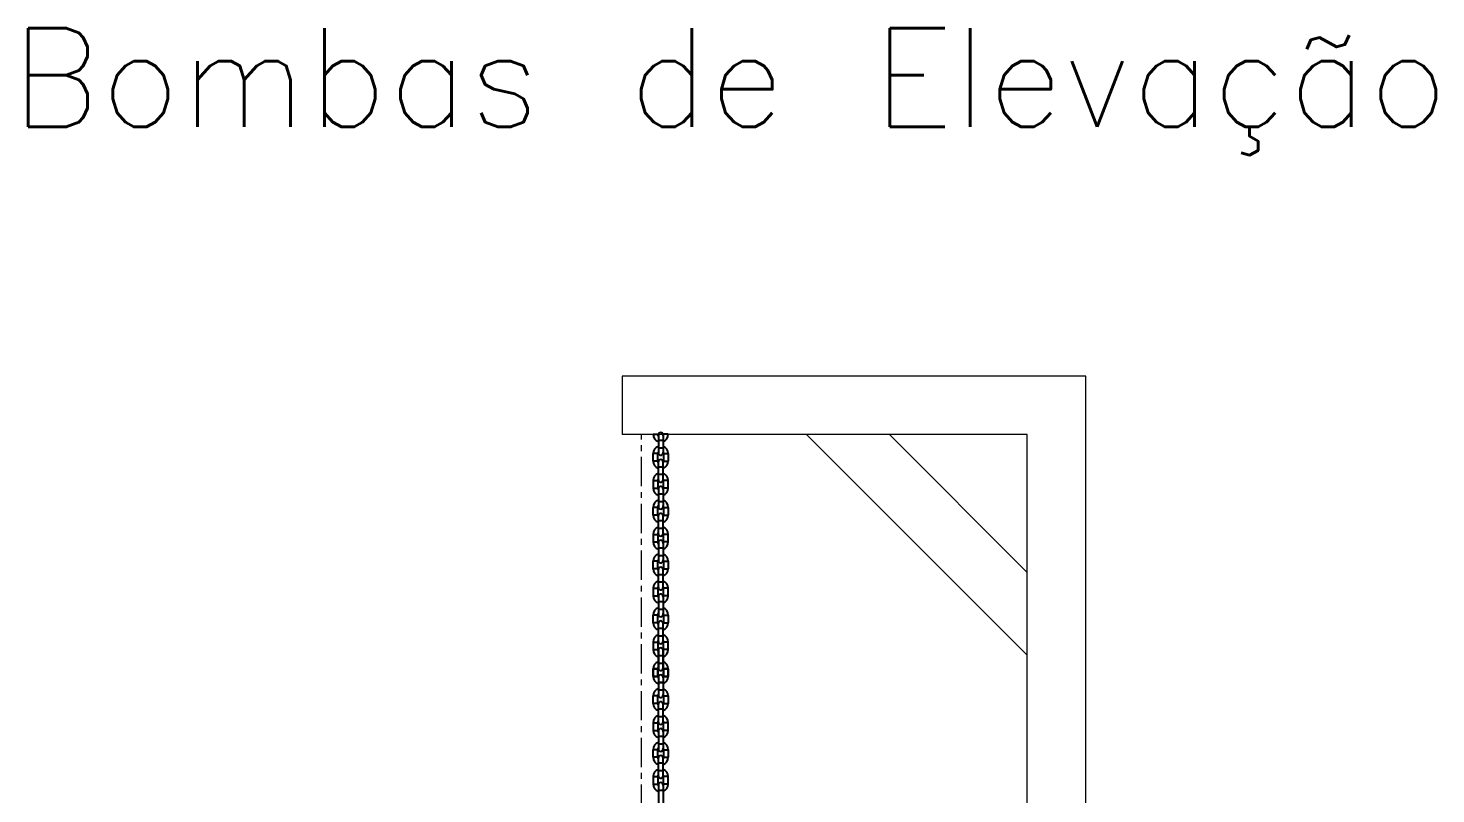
# Model space of a CAD drawing. Header units: millimetres. Extents: x 100 to 940, y 100 to 694.
# Drawn here: x 286.4 to 346.6, y 307.8 to 340.5 of the extents above; entities that cross this region are included whole.
import ezdxf
from ezdxf.enums import TextEntityAlignment as Align

# ---------------------------------------------------------------- set-up
doc = ezdxf.new("R2010")
doc.units = ezdxf.units.MM
doc.linetypes.add('CENTER', pattern=[2, 1.25, -0.25, 0.25, -0.25])
for name, color, linetype, lineweight in [('Aço 1020', 6, 'Continuous', 9), ('CL', 1, 'CENTER', 9), ('SGC-Anotaçoes (Dados da Peça)', 5, 'Continuous', 0)]:
    doc.layers.add(name, color=color, linetype=linetype, lineweight=lineweight)
doc.styles.add('SGC_Anotaçoes_Dados_da_Peça', font='txt.shx')

msp = doc.modelspace()

# ---------------------------------------------------------------- linework, layer by layer
at = {"color": 9, "linetype": 'Continuous'}
for p, q in [((313.13, 323.185), (313.327, 323.185)), ((313.13, 323.185), (313.327, 323.185)), ((313.354, 322.935), (313.551, 322.935)), ((313.354, 322.935), (313.551, 322.935)), ((313.775, 323.185), (313.577, 323.185)), ((313.775, 323.185), (313.577, 323.185)), ((313.327, 322.36), (313.13, 322.36)), ((313.354, 322.61), (313.551, 322.61)), ((313.577, 322.36), (313.775, 322.36)), ((313.327, 322.035), (313.13, 322.035)), ((313.551, 321.785), (313.354, 321.785)), ((313.577, 322.035), (313.775, 322.035)), ((313.13, 321.21), (313.327, 321.21)), ((313.13, 321.21), (313.327, 321.21)), ((313.551, 321.46), (313.354, 321.46)), ((313.775, 321.21), (313.577, 321.21)), ((313.775, 321.21), (313.577, 321.21)), ((313.13, 320.885), (313.327, 320.885)), ((313.13, 320.885), (313.327, 320.885)), ((313.354, 320.635), (313.551, 320.635)), ((313.354, 320.635), (313.551, 320.635)), ((313.775, 320.885), (313.577, 320.885)), ((313.775, 320.885), (313.577, 320.885)), ((313.327, 320.06), (313.13, 320.06)), ((313.354, 320.31), (313.551, 320.31)), ((313.577, 320.06), (313.775, 320.06)), ((313.327, 319.735), (313.13, 319.735)), ((313.551, 319.485), (313.354, 319.485)), ((313.577, 319.735), (313.775, 319.735)), ((313.13, 318.91), (313.327, 318.91)), ((313.13, 318.91), (313.327, 318.91)), ((313.551, 319.16), (313.354, 319.16)), ((313.775, 318.91), (313.577, 318.91)), ((313.775, 318.91), (313.577, 318.91)), ((313.13, 318.585), (313.327, 318.585)), ((313.13, 318.585), (313.327, 318.585)), ((313.354, 318.335), (313.551, 318.335)), ((313.354, 318.335), (313.551, 318.335)), ((313.775, 318.585), (313.577, 318.585)), ((313.775, 318.585), (313.577, 318.585)), ((313.327, 317.76), (313.13, 317.76)), ((313.354, 318.01), (313.551, 318.01)), ((313.577, 317.76), (313.775, 317.76)), ((313.327, 317.435), (313.13, 317.435)), ((313.551, 317.185), (313.354, 317.185)), ((313.577, 317.435), (313.775, 317.435)), ((313.13, 316.61), (313.327, 316.61)), ((313.13, 316.61), (313.327, 316.61)), ((313.551, 316.86), (313.354, 316.86)), ((313.775, 316.61), (313.577, 316.61)), ((313.775, 316.61), (313.577, 316.61)), ((313.13, 316.285), (313.327, 316.285)), ((313.13, 316.285), (313.327, 316.285)), ((313.354, 316.035), (313.551, 316.035)), ((313.354, 316.035), (313.551, 316.035)), ((313.775, 316.285), (313.577, 316.285)), ((313.775, 316.285), (313.577, 316.285)), ((313.327, 315.46), (313.13, 315.46)), ((313.327, 315.135), (313.13, 315.135)), ((313.354, 315.71), (313.551, 315.71)), ((313.577, 315.46), (313.775, 315.46)), ((313.577, 315.135), (313.775, 315.135)), ((313.551, 314.885), (313.354, 314.885)), ((313.551, 314.56), (313.354, 314.56)), ((313.13, 314.31), (313.327, 314.31)), ((313.13, 314.31), (313.327, 314.31)), ((313.13, 313.985), (313.327, 313.985)), ((313.13, 313.985), (313.327, 313.985)), ((313.775, 314.31), (313.577, 314.31)), ((313.775, 314.31), (313.577, 314.31)), ((313.775, 313.985), (313.577, 313.985)), ((313.775, 313.985), (313.577, 313.985)), ((313.354, 313.735), (313.551, 313.735)), ((313.354, 313.735), (313.551, 313.735)), ((313.354, 313.41), (313.551, 313.41)), ((313.13, 313.16), (313.327, 313.16)), ((313.327, 313.16), (313.13, 313.16)), ((313.13, 312.835), (313.327, 312.835)), ((313.13, 312.835), (313.327, 312.835)), ((313.327, 312.835), (313.13, 312.835)), ((313.775, 313.16), (313.577, 313.16)), ((313.577, 313.16), (313.775, 313.16)), ((313.775, 312.835), (313.577, 312.835)), ((313.775, 312.835), (313.577, 312.835)), ((313.577, 312.835), (313.775, 312.835)), ((313.354, 312.585), (313.551, 312.585)), ((313.354, 312.585), (313.551, 312.585)), ((313.551, 312.585), (313.354, 312.585)), ((313.354, 312.26), (313.551, 312.26)), ((313.327, 312.01), (313.13, 312.01)), ((313.327, 311.685), (313.13, 311.685)), ((313.577, 312.01), (313.775, 312.01)), ((313.577, 311.685), (313.775, 311.685)), ((313.551, 311.435), (313.354, 311.435)), ((313.551, 311.11), (313.354, 311.11)), ((313.13, 310.86), (313.327, 310.86)), ((313.13, 310.86), (313.327, 310.86)), ((313.13, 310.535), (313.327, 310.535)), ((313.13, 310.535), (313.327, 310.535)), ((313.775, 310.86), (313.577, 310.86)), ((313.775, 310.86), (313.577, 310.86)), ((313.775, 310.535), (313.577, 310.535)), ((313.775, 310.535), (313.577, 310.535)), ((313.327, 309.71), (313.13, 309.71)), ((313.354, 310.285), (313.551, 310.285)), ((313.354, 310.285), (313.551, 310.285)), ((313.354, 309.96), (313.551, 309.96)), ((313.577, 309.71), (313.775, 309.71)), ((313.327, 309.385), (313.13, 309.385)), ((313.551, 309.135), (313.354, 309.135)), ((313.577, 309.385), (313.775, 309.385)), ((313.13, 308.56), (313.327, 308.56)), ((313.13, 308.56), (313.327, 308.56)), ((313.551, 308.81), (313.354, 308.81)), ((313.775, 308.56), (313.577, 308.56)), ((313.775, 308.56), (313.577, 308.56)), ((313.13, 308.235), (313.327, 308.235)), ((313.13, 308.235), (313.327, 308.235)), ((313.354, 307.985), (313.551, 307.985)), ((313.354, 307.985), (313.551, 307.985)), ((313.775, 308.235), (313.577, 308.235)), ((313.775, 308.235), (313.577, 308.235))]:
    msp.add_line(p, q, dxfattribs=at)
at = {"color": 7, "linetype": 'Continuous'}
for p, q in [((313.354, 323.159), (313.354, 322.386)), ((313.551, 323.159), (313.551, 322.386)), ((313.13, 322.035), (313.13, 322.36)), ((313.327, 322.035), (313.327, 322.36)), ((313.577, 322.36), (313.577, 322.035)), ((313.775, 322.36), (313.775, 322.035)), ((313.354, 321.236), (313.354, 322.009)), ((313.354, 321.236), (313.354, 322.009)), ((313.551, 321.236), (313.551, 322.009)), ((313.551, 321.236), (313.551, 322.009)), ((313.13, 321.21), (313.13, 320.885)), ((313.327, 321.21), (313.327, 320.885)), ((313.577, 320.885), (313.577, 321.21)), ((313.775, 320.885), (313.775, 321.21)), ((313.354, 320.859), (313.354, 320.086)), ((313.551, 320.859), (313.551, 320.086)), ((313.13, 319.735), (313.13, 320.06)), ((313.327, 319.735), (313.327, 320.06)), ((313.577, 320.06), (313.577, 319.735)), ((313.775, 320.06), (313.775, 319.735)), ((313.354, 318.936), (313.354, 319.709)), ((313.354, 318.936), (313.354, 319.709)), ((313.551, 318.936), (313.551, 319.709)), ((313.551, 318.936), (313.551, 319.709)), ((313.13, 318.91), (313.13, 318.585)), ((313.327, 318.91), (313.327, 318.585)), ((313.577, 318.585), (313.577, 318.91)), ((313.775, 318.585), (313.775, 318.91)), ((313.354, 318.559), (313.354, 317.786)), ((313.551, 318.559), (313.551, 317.786)), ((313.13, 317.435), (313.13, 317.76)), ((313.327, 317.435), (313.327, 317.76)), ((313.577, 317.76), (313.577, 317.435)), ((313.775, 317.76), (313.775, 317.435)), ((313.354, 316.636), (313.354, 317.409)), ((313.354, 316.636), (313.354, 317.409)), ((313.551, 316.636), (313.551, 317.409)), ((313.551, 316.636), (313.551, 317.409)), ((313.13, 316.61), (313.13, 316.285)), ((313.327, 316.61), (313.327, 316.285)), ((313.577, 316.285), (313.577, 316.61)), ((313.775, 316.285), (313.775, 316.61)), ((313.354, 316.259), (313.354, 315.486)), ((313.551, 316.259), (313.551, 315.486)), ((313.13, 315.135), (313.13, 315.46)), ((313.327, 315.135), (313.327, 315.46)), ((313.577, 315.46), (313.577, 315.135)), ((313.775, 315.46), (313.775, 315.135)), ((313.354, 314.336), (313.354, 315.109)), ((313.354, 314.336), (313.354, 315.109)), ((313.551, 314.336), (313.551, 315.109)), ((313.551, 314.336), (313.551, 315.109)), ((313.13, 314.31), (313.13, 313.985)), ((313.327, 314.31), (313.327, 313.985)), ((313.354, 313.186), (313.354, 313.959)), ((313.354, 313.959), (313.354, 313.186)), ((313.551, 313.186), (313.551, 313.959)), ((313.551, 313.959), (313.551, 313.186)), ((313.577, 313.985), (313.577, 314.31)), ((313.775, 313.985), (313.775, 314.31)), ((313.13, 313.16), (313.13, 312.835)), ((313.13, 312.835), (313.13, 313.16)), ((313.327, 313.16), (313.327, 312.835)), ((313.327, 312.835), (313.327, 313.16)), ((313.354, 312.809), (313.354, 312.036)), ((313.551, 312.809), (313.551, 312.036)), ((313.577, 312.835), (313.577, 313.16)), ((313.577, 313.16), (313.577, 312.835)), ((313.775, 312.835), (313.775, 313.16)), ((313.775, 313.16), (313.775, 312.835)), ((313.13, 311.685), (313.13, 312.01)), ((313.327, 311.685), (313.327, 312.01)), ((313.354, 310.886), (313.354, 311.659)), ((313.354, 310.886), (313.354, 311.659)), ((313.551, 310.886), (313.551, 311.659)), ((313.551, 310.886), (313.551, 311.659)), ((313.577, 312.01), (313.577, 311.685)), ((313.775, 312.01), (313.775, 311.685)), ((313.13, 310.86), (313.13, 310.535)), ((313.327, 310.86), (313.327, 310.535)), ((313.354, 310.509), (313.354, 309.736)), ((313.551, 310.509), (313.551, 309.736)), ((313.577, 310.535), (313.577, 310.86)), ((313.775, 310.535), (313.775, 310.86)), ((313.13, 309.385), (313.13, 309.71)), ((313.327, 309.385), (313.327, 309.71)), ((313.577, 309.71), (313.577, 309.385)), ((313.775, 309.71), (313.775, 309.385)), ((313.354, 308.586), (313.354, 309.359)), ((313.354, 308.586), (313.354, 309.359)), ((313.551, 308.586), (313.551, 309.359)), ((313.551, 308.586), (313.551, 309.359)), ((313.13, 308.56), (313.13, 308.235)), ((313.327, 308.56), (313.327, 308.235)), ((313.577, 308.235), (313.577, 308.56)), ((313.775, 308.235), (313.775, 308.56)), ((313.354, 308.209), (313.354, 307.436)), ((313.551, 308.209), (313.551, 307.436))]:
    msp.add_line(p, q, dxfattribs=at)
for centre, radius, start, end in [((313.452, 323.185), 0.323, 180, 252.15253), ((313.452, 323.185), 0.323, 180, 252.15253), ((313.452, 323.185), 0.125, 180, 217.73217), ((313.452, 323.185), 0.125, 180, 217.73217), ((313.452, 323.159), 0.0988, 0, 180), ((313.452, 323.159), 0.0988, 0, 180), ((313.452, 323.185), 0.323, 287.84747, 0), ((313.452, 323.185), 0.125, 322.26783, 0), ((313.452, 323.185), 0.323, 287.84747, 0), ((313.452, 323.185), 0.125, 322.26783, 0), ((313.452, 322.36), 0.323, 107.84747, 180), ((313.452, 322.36), 0.125, 142.26783, 180), ((313.452, 322.386), 0.0988, 180, 0), ((313.452, 322.36), 0.323, 0, 72.15253), ((313.452, 322.36), 0.125, 0, 37.73217), ((313.452, 322.035), 0.323, 180, 252.15253), ((313.452, 322.035), 0.125, 180, 217.73217), ((313.452, 322.009), 0.0988, 0, 180), ((313.452, 322.035), 0.323, 287.84747, 0), ((313.452, 322.035), 0.125, 322.26783, 0), ((313.452, 321.21), 0.323, 107.84747, 180), ((313.452, 321.21), 0.323, 107.84747, 180), ((313.452, 321.21), 0.125, 142.26783, 180), ((313.452, 321.21), 0.125, 142.26783, 180), ((313.452, 321.236), 0.0988, 180, 0), ((313.452, 321.236), 0.0988, 180, 0), ((313.452, 321.21), 0.323, 0, 72.15253), ((313.452, 321.21), 0.323, 0, 72.15253), ((313.452, 321.21), 0.125, 0, 37.73217), ((313.452, 321.21), 0.125, 0, 37.73217), ((313.452, 320.885), 0.323, 180, 252.15253), ((313.452, 320.885), 0.323, 180, 252.15253), ((313.452, 320.885), 0.125, 180, 217.73217), ((313.452, 320.885), 0.125, 180, 217.73217), ((313.452, 320.859), 0.0988, 0, 180), ((313.452, 320.859), 0.0988, 0, 180), ((313.452, 320.885), 0.323, 287.84747, 0), ((313.452, 320.885), 0.125, 322.26783, 0), ((313.452, 320.885), 0.323, 287.84747, 0), ((313.452, 320.885), 0.125, 322.26783, 0), ((313.452, 320.06), 0.323, 107.84747, 180), ((313.452, 320.06), 0.125, 142.26783, 180), ((313.452, 320.086), 0.0988, 180, 0), ((313.452, 320.06), 0.323, 0, 72.15253), ((313.452, 320.06), 0.125, 0, 37.73217), ((313.452, 319.735), 0.323, 180, 252.15253), ((313.452, 319.735), 0.125, 180, 217.73217), ((313.452, 319.709), 0.0988, 0, 180), ((313.452, 319.735), 0.323, 287.84747, 0), ((313.452, 319.735), 0.125, 322.26783, 0), ((313.452, 318.91), 0.323, 107.84747, 180), ((313.452, 318.91), 0.323, 107.84747, 180), ((313.452, 318.91), 0.125, 142.26783, 180), ((313.452, 318.91), 0.125, 142.26783, 180), ((313.452, 318.936), 0.0988, 180, 0), ((313.452, 318.936), 0.0988, 180, 0), ((313.452, 318.91), 0.323, 0, 72.15253), ((313.452, 318.91), 0.323, 0, 72.15253), ((313.452, 318.91), 0.125, 0, 37.73217), ((313.452, 318.91), 0.125, 0, 37.73217), ((313.452, 318.585), 0.323, 180, 252.15253), ((313.452, 318.585), 0.323, 180, 252.15253), ((313.452, 318.585), 0.125, 180, 217.73217), ((313.452, 318.585), 0.125, 180, 217.73217), ((313.452, 318.559), 0.0988, 0, 180), ((313.452, 318.559), 0.0988, 0, 180), ((313.452, 318.585), 0.323, 287.84747, 0), ((313.452, 318.585), 0.125, 322.26783, 0), ((313.452, 318.585), 0.323, 287.84747, 0), ((313.452, 318.585), 0.125, 322.26783, 0), ((313.452, 317.76), 0.323, 107.84747, 180), ((313.452, 317.76), 0.125, 142.26783, 180), ((313.452, 317.786), 0.0988, 180, 0), ((313.452, 317.76), 0.323, 0, 72.15253), ((313.452, 317.76), 0.125, 0, 37.73217), ((313.452, 317.435), 0.323, 180, 252.15253), ((313.452, 316.61), 0.323, 107.84747, 180), ((313.452, 316.61), 0.323, 107.84747, 180), ((313.452, 317.435), 0.125, 180, 217.73217), ((313.452, 317.409), 0.0988, 0, 180), ((313.452, 317.435), 0.323, 287.84747, 0), ((313.452, 317.435), 0.125, 322.26783, 0), ((313.452, 316.61), 0.323, 0, 72.15253), ((313.452, 316.61), 0.323, 0, 72.15253), ((313.452, 316.61), 0.125, 142.26783, 180), ((313.452, 316.61), 0.125, 142.26783, 180), ((313.452, 316.636), 0.0988, 180, 0), ((313.452, 316.636), 0.0988, 180, 0), ((313.452, 316.259), 0.0988, 0, 180), ((313.452, 316.259), 0.0988, 0, 180), ((313.452, 316.61), 0.125, 0, 37.73217), ((313.452, 316.61), 0.125, 0, 37.73217), ((313.452, 316.285), 0.323, 180, 252.15253), ((313.452, 316.285), 0.323, 180, 252.15253), ((313.452, 315.46), 0.323, 107.84747, 180), ((313.452, 316.285), 0.125, 180, 217.73217), ((313.452, 316.285), 0.125, 180, 217.73217), ((313.452, 316.285), 0.323, 287.84747, 0), ((313.452, 316.285), 0.125, 322.26783, 0), ((313.452, 316.285), 0.323, 287.84747, 0), ((313.452, 316.285), 0.125, 322.26783, 0), ((313.452, 315.46), 0.323, 0, 72.15253), ((313.452, 315.135), 0.323, 180, 252.15253), ((313.452, 315.46), 0.125, 142.26783, 180), ((313.452, 315.135), 0.125, 180, 217.73217), ((313.452, 315.486), 0.0988, 180, 0), ((313.452, 315.109), 0.0988, 0, 180), ((313.452, 315.46), 0.125, 0, 37.73217), ((313.452, 315.135), 0.323, 287.84747, 0), ((313.452, 315.135), 0.125, 322.26783, 0), ((313.452, 314.31), 0.323, 107.84747, 180), ((313.452, 314.31), 0.323, 107.84747, 180), ((313.452, 314.31), 0.323, 0, 72.15253), ((313.452, 314.31), 0.323, 0, 72.15253), ((313.452, 313.985), 0.323, 180, 252.15253), ((313.452, 313.985), 0.323, 180, 252.15253), ((313.452, 314.31), 0.125, 142.26783, 180), ((313.452, 314.31), 0.125, 142.26783, 180), ((313.452, 313.985), 0.125, 180, 217.73217), ((313.452, 313.985), 0.125, 180, 217.73217), ((313.452, 314.336), 0.0988, 180, 0), ((313.452, 314.336), 0.0988, 180, 0), ((313.452, 313.959), 0.0988, 0, 180), ((313.452, 313.959), 0.0988, 0, 180), ((313.452, 314.31), 0.125, 0, 37.73217), ((313.452, 314.31), 0.125, 0, 37.73217), ((313.452, 313.985), 0.323, 287.84747, 0), ((313.452, 313.985), 0.125, 322.26783, 0), ((313.452, 313.985), 0.323, 287.84747, 0), ((313.452, 313.985), 0.125, 322.26783, 0), ((313.452, 313.16), 0.323, 107.84747, 180), ((313.452, 313.16), 0.323, 107.84747, 180), ((313.452, 313.16), 0.323, 0, 72.15253), ((313.452, 313.16), 0.323, 0, 72.15253), ((313.452, 312.835), 0.323, 180, 252.15253), ((313.452, 312.835), 0.323, 180, 252.15253), ((313.452, 312.835), 0.323, 180, 252.15253), ((313.452, 313.16), 0.125, 142.26783, 180), ((313.452, 313.16), 0.125, 142.26783, 180), ((313.452, 312.835), 0.125, 180, 217.73217), ((313.452, 312.835), 0.125, 180, 217.73217), ((313.452, 312.835), 0.125, 180, 217.73217), ((313.452, 313.186), 0.0988, 180, 0), ((313.452, 313.186), 0.0988, 180, 0), ((313.452, 312.809), 0.0988, 0, 180), ((313.452, 312.809), 0.0988, 0, 180), ((313.452, 312.809), 0.0988, 0, 180), ((313.452, 313.16), 0.125, 0, 37.73217), ((313.452, 313.16), 0.125, 0, 37.73217), ((313.452, 312.835), 0.323, 287.84747, 0), ((313.452, 312.835), 0.125, 322.26783, 0), ((313.452, 312.835), 0.323, 287.84747, 0), ((313.452, 312.835), 0.125, 322.26783, 0), ((313.452, 312.835), 0.323, 287.84747, 0), ((313.452, 312.835), 0.125, 322.26783, 0), ((313.452, 312.01), 0.323, 107.84747, 180), ((313.452, 312.01), 0.323, 0, 72.15253), ((313.452, 311.685), 0.323, 180, 252.15253), ((313.452, 312.01), 0.125, 142.26783, 180), ((313.452, 311.685), 0.125, 180, 217.73217), ((313.452, 312.036), 0.0988, 180, 0), ((313.452, 311.659), 0.0988, 0, 180), ((313.452, 312.01), 0.125, 0, 37.73217), ((313.452, 311.685), 0.323, 287.84747, 0), ((313.452, 311.685), 0.125, 322.26783, 0), ((313.452, 310.86), 0.323, 107.84747, 180), ((313.452, 310.86), 0.323, 107.84747, 180), ((313.452, 310.86), 0.125, 142.26783, 180), ((313.452, 310.86), 0.125, 142.26783, 180), ((313.452, 310.86), 0.323, 0, 72.15253), ((313.452, 310.86), 0.323, 0, 72.15253), ((313.452, 310.86), 0.125, 0, 37.73217), ((313.452, 310.86), 0.125, 0, 37.73217), ((313.452, 310.535), 0.323, 180, 252.15253), ((313.452, 310.535), 0.323, 180, 252.15253), ((313.452, 310.535), 0.125, 180, 217.73217), ((313.452, 310.535), 0.125, 180, 217.73217), ((313.452, 310.886), 0.0988, 180, 0), ((313.452, 310.886), 0.0988, 180, 0), ((313.452, 310.509), 0.0988, 0, 180), ((313.452, 310.509), 0.0988, 0, 180), ((313.452, 310.535), 0.323, 287.84747, 0), ((313.452, 310.535), 0.125, 322.26783, 0), ((313.452, 310.535), 0.323, 287.84747, 0), ((313.452, 310.535), 0.125, 322.26783, 0), ((313.452, 309.71), 0.323, 107.84747, 180), ((313.452, 309.71), 0.125, 142.26783, 180), ((313.452, 309.736), 0.0988, 180, 0), ((313.452, 309.71), 0.323, 0, 72.15253), ((313.452, 309.71), 0.125, 0, 37.73217), ((313.452, 309.385), 0.323, 180, 252.15253), ((313.452, 309.385), 0.125, 180, 217.73217), ((313.452, 309.359), 0.0988, 0, 180), ((313.452, 309.385), 0.323, 287.84747, 0), ((313.452, 309.385), 0.125, 322.26783, 0), ((313.452, 308.56), 0.323, 107.84747, 180), ((313.452, 308.56), 0.323, 107.84747, 180), ((313.452, 308.56), 0.125, 142.26783, 180), ((313.452, 308.56), 0.125, 142.26783, 180), ((313.452, 308.586), 0.0988, 180, 0), ((313.452, 308.586), 0.0988, 180, 0), ((313.452, 308.56), 0.323, 0, 72.15253), ((313.452, 308.56), 0.323, 0, 72.15253), ((313.452, 308.56), 0.125, 0, 37.73217), ((313.452, 308.56), 0.125, 0, 37.73217), ((313.452, 308.235), 0.323, 180, 252.15253), ((313.452, 308.235), 0.323, 180, 252.15253), ((313.452, 308.235), 0.125, 180, 217.73217), ((313.452, 308.235), 0.125, 180, 217.73217), ((313.452, 308.209), 0.0988, 0, 180), ((313.452, 308.209), 0.0988, 0, 180), ((313.452, 308.235), 0.323, 287.84747, 0), ((313.452, 308.235), 0.125, 322.26783, 0), ((313.452, 308.235), 0.323, 287.84747, 0), ((313.452, 308.235), 0.125, 322.26783, 0)]:
    msp.add_arc(centre, radius, start, end, dxfattribs=at)
at = {"layer": 'Aço 1020'}
for p, q in [((331.607, 325.672), (311.802, 325.672)), ((311.802, 325.672), (311.802, 323.172)), ((331.607, 274.422), (331.607, 325.672)), ((329.107, 323.172), (311.802, 323.172)), ((319.686, 323.172), (329.107, 313.752)), ((323.222, 323.172), (329.107, 317.287)), ((329.107, 274.422), (329.107, 323.172))]:
    msp.add_line(p, q, dxfattribs=at)
at = {"layer": 'CL'}
msp.add_line((312.627, 220.965), (312.627, 323.172), dxfattribs=at)

# ---------------------------------------------------------------- texts
at = {"layer": 'SGC-Anotaçoes (Dados da Peça)', "style": 'SGC_Anotaçoes_Dados_da_Peça'}
msp.add_text('Bombas de Elevação', height=4.21875, dxfattribs=at).set_placement((316.407, 338.428), align=Align.MIDDLE_CENTER)

doc.saveas('drawing.dxf')
